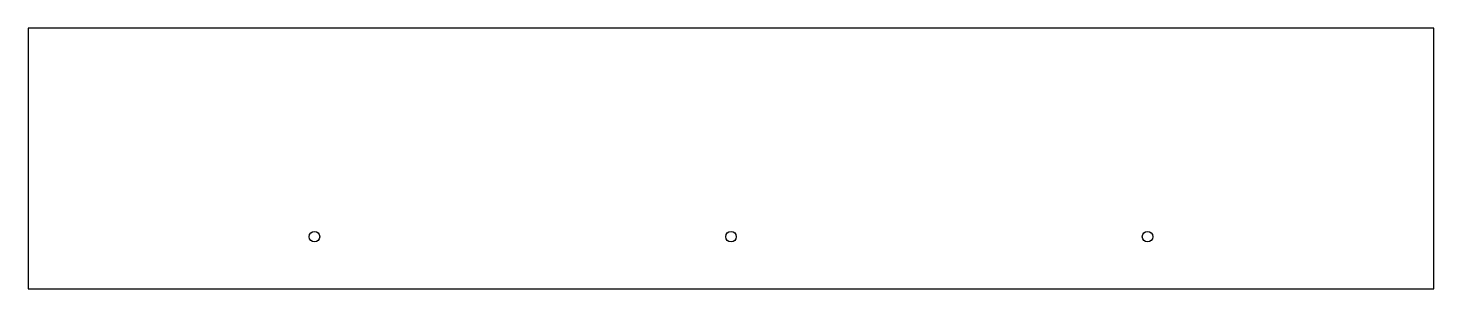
# Model space of a CAD drawing. Header units: inches. Extents: x 0 to 27, y 0 to 5.
import ezdxf

# ---------------------------------------------------------------- set-up
doc = ezdxf.new("R2010")
doc.units = ezdxf.units.IN
doc.layers.add('CUT', color=7, linetype='Continuous')

msp = doc.modelspace()

# ---------------------------------------------------------------- linework, layer by layer
at = {"layer": 'CUT'}
msp.add_lwpolyline([(0, 0), (27, 0), (27, 5), (0, 5)], close=True, dxfattribs=at)
for centre in [(5.5, 1), (13.5, 1), (21.5, 1)]:
    msp.add_circle(centre, 0.101, dxfattribs=at)

doc.saveas('drawing.dxf')
